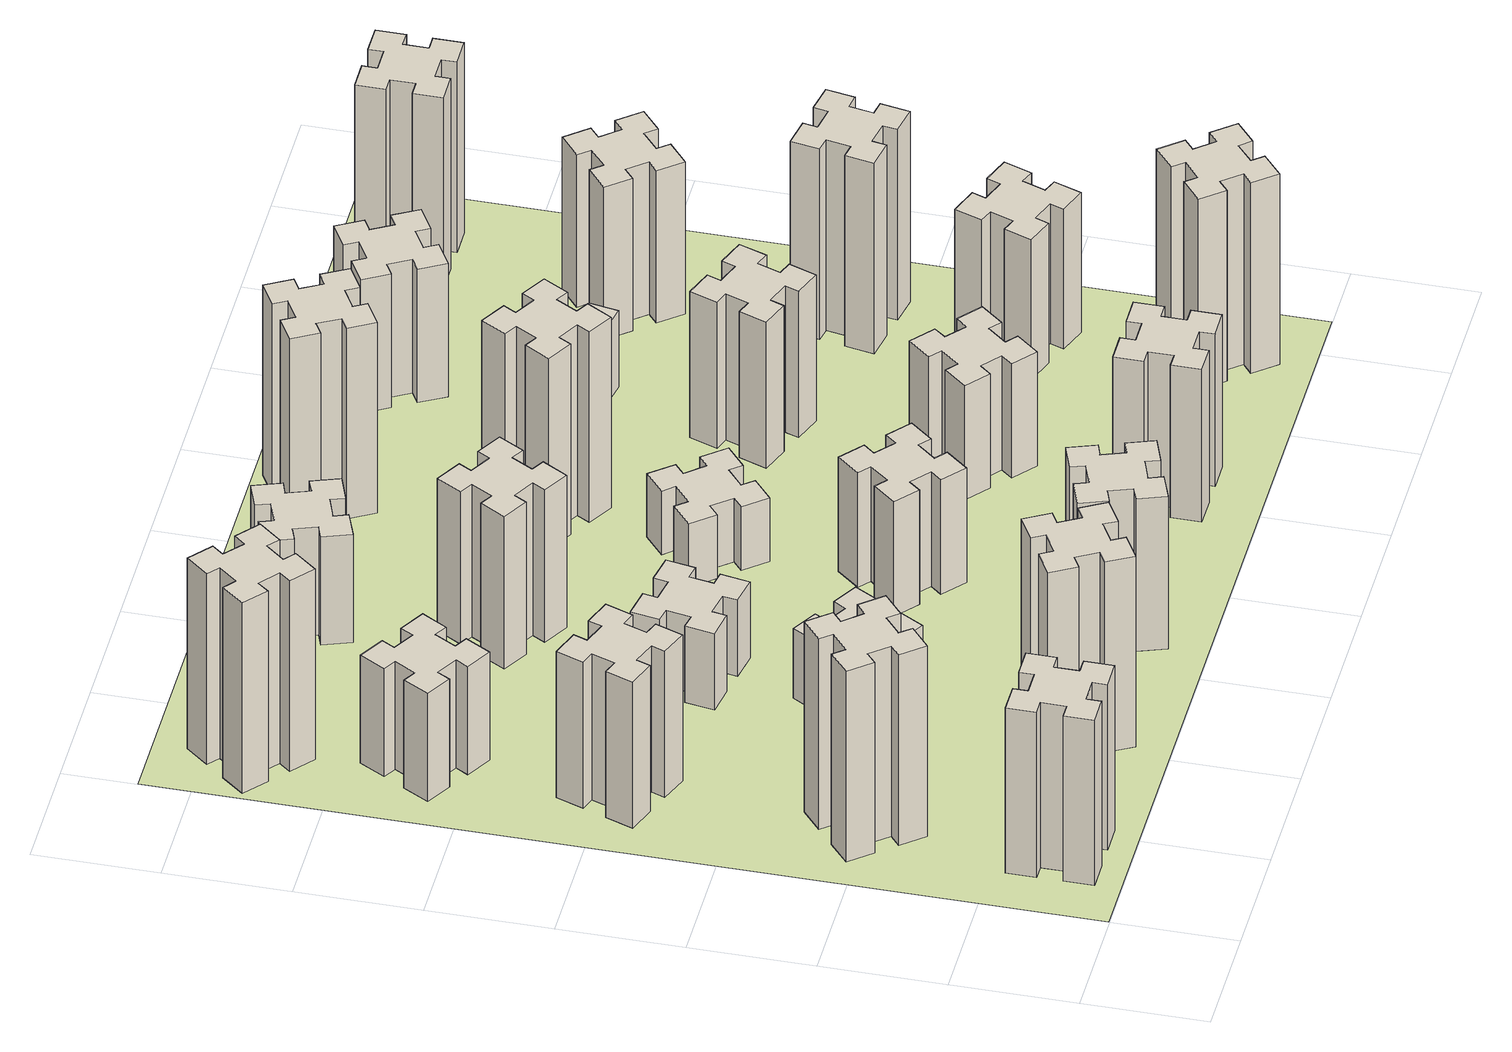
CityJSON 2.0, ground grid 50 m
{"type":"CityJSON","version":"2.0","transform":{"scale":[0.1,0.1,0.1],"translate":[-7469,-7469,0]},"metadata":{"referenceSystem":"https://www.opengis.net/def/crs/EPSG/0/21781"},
"CityObjects":{
"building1":{"type":"Building","attributes":{"class":"1000","function":"1000","usage":"1000","yearOfConstruction":2016,"roofType":"1000","measuredHeight":78,"storeysAboveGround":30,"storeysBelowGround":0},"geometry":[{"type":"Solid","lod":"1","boundaries":[[[[0,1,2,3,4,5,6,7,8,9,10,11,12,13,14,15,16,17,18,19]],[[17,16,20,21]],[[16,15,22,20]],[[15,14,23,22]],[[14,13,24,23]],[[13,12,25,24]],[[12,11,26,25]],[[11,10,27,26]],[[10,9,28,27]],[[9,8,29,28]],[[8,7,30,29]],[[7,6,31,30]],[[6,5,32,31]],[[5,4,33,32]],[[4,3,34,33]],[[3,2,35,34]],[[2,1,36,35]],[[1,0,37,36]],[[0,19,38,37]],[[19,18,39,38]],[[18,17,21,39]],[[24,25,26,27,28,29,30,31,32,33,34,35,36,37,38,39,21,20,22,23]]]]}]},
"building2":{"type":"Building","attributes":{"class":"1000","function":"1000","usage":"1000","yearOfConstruction":2016,"roofType":"1000","measuredHeight":90,"storeysAboveGround":30,"storeysBelowGround":0},"geometry":[{"type":"Solid","lod":"1","boundaries":[[[[40,41,42,43,44,45,46,47,48,49,50,51,52,53,54,55,56,57,58,59]],[[57,56,60,61]],[[56,55,62,60]],[[55,54,63,62]],[[54,53,64,63]],[[53,52,65,64]],[[52,51,66,65]],[[51,50,67,66]],[[50,49,68,67]],[[49,48,69,68]],[[48,47,70,69]],[[47,46,71,70]],[[46,45,72,71]],[[45,44,73,72]],[[44,43,74,73]],[[43,42,75,74]],[[42,41,76,75]],[[41,40,77,76]],[[40,59,78,77]],[[59,58,79,78]],[[58,57,61,79]],[[64,65,66,67,68,69,70,71,72,73,74,75,76,77,78,79,61,60,62,63]]]]}]},
"building3":{"type":"Building","attributes":{"class":"1000","function":"1000","usage":"1000","yearOfConstruction":2016,"roofType":"1000","measuredHeight":69,"storeysAboveGround":30,"storeysBelowGround":0},"geometry":[{"type":"Solid","lod":"1","boundaries":[[[[80,81,82,83,84,85,86,87,88,89,90,91,92,93,94,95,96,97,98,99]],[[97,96,100,101]],[[96,95,102,100]],[[95,94,103,102]],[[94,93,104,103]],[[93,92,105,104]],[[92,91,106,105]],[[91,90,107,106]],[[90,89,108,107]],[[89,88,109,108]],[[88,87,110,109]],[[87,86,111,110]],[[86,85,112,111]],[[85,84,113,112]],[[84,83,114,113]],[[83,82,115,114]],[[82,81,116,115]],[[81,80,117,116]],[[80,99,118,117]],[[99,98,119,118]],[[98,97,101,119]],[[104,105,106,107,108,109,110,111,112,113,114,115,116,117,118,119,101,100,102,103]]]]}]},
"building4":{"type":"Building","attributes":{"class":"1000","function":"1000","usage":"1000","yearOfConstruction":2016,"roofType":"1000","measuredHeight":51,"storeysAboveGround":30,"storeysBelowGround":0},"geometry":[{"type":"Solid","lod":"1","boundaries":[[[[120,121,122,123,124,125,126,127,128,129,130,131,132,133,134,135,136,137,138,139]],[[137,136,140,141]],[[136,135,142,140]],[[135,134,143,142]],[[134,133,144,143]],[[133,132,145,144]],[[132,131,146,145]],[[131,130,147,146]],[[130,129,148,147]],[[129,128,149,148]],[[128,127,150,149]],[[127,126,151,150]],[[126,125,152,151]],[[125,124,153,152]],[[124,123,154,153]],[[123,122,155,154]],[[122,121,156,155]],[[121,120,157,156]],[[120,139,158,157]],[[139,138,159,158]],[[138,137,141,159]],[[144,145,146,147,148,149,150,151,152,153,154,155,156,157,158,159,141,140,142,143]]]]}]},
"building5":{"type":"Building","attributes":{"class":"1000","function":"1000","usage":"1000","yearOfConstruction":2016,"roofType":"1000","measuredHeight":90,"storeysAboveGround":30,"storeysBelowGround":0},"geometry":[{"type":"Solid","lod":"1","boundaries":[[[[160,161,162,163,164,165,166,167,168,169,170,171,172,173,174,175,176,177,178,179]],[[177,176,180,181]],[[176,175,182,180]],[[175,174,183,182]],[[174,173,184,183]],[[173,172,185,184]],[[172,171,186,185]],[[171,170,187,186]],[[170,169,188,187]],[[169,168,189,188]],[[168,167,190,189]],[[167,166,191,190]],[[166,165,192,191]],[[165,164,193,192]],[[164,163,194,193]],[[163,162,195,194]],[[162,161,196,195]],[[161,160,197,196]],[[160,179,198,197]],[[179,178,199,198]],[[178,177,181,199]],[[184,185,186,187,188,189,190,191,192,193,194,195,196,197,198,199,181,180,182,183]]]]}]},
"building6":{"type":"Building","attributes":{"class":"1000","function":"1000","usage":"1000","yearOfConstruction":2016,"roofType":"1000","measuredHeight":90,"storeysAboveGround":30,"storeysBelowGround":0},"geometry":[{"type":"Solid","lod":"1","boundaries":[[[[200,201,202,203,204,205,206,207,208,209,210,211,212,213,214,215,216,217,218,219]],[[217,216,220,221]],[[216,215,222,220]],[[215,214,223,222]],[[214,213,224,223]],[[213,212,225,224]],[[212,211,226,225]],[[211,210,227,226]],[[210,209,228,227]],[[209,208,229,228]],[[208,207,230,229]],[[207,206,231,230]],[[206,205,232,231]],[[205,204,233,232]],[[204,203,234,233]],[[203,202,235,234]],[[202,201,236,235]],[[201,200,237,236]],[[200,219,238,237]],[[219,218,239,238]],[[218,217,221,239]],[[224,225,226,227,228,229,230,231,232,233,234,235,236,237,238,239,221,220,222,223]]]]}]},
"building7":{"type":"Building","attributes":{"class":"1000","function":"1000","usage":"1000","yearOfConstruction":2016,"roofType":"1000","measuredHeight":33,"storeysAboveGround":30,"storeysBelowGround":0},"geometry":[{"type":"Solid","lod":"1","boundaries":[[[[240,241,242,243,244,245,246,247,248,249,250,251,252,253,254,255,256,257,258,259]],[[257,256,260,261]],[[256,255,262,260]],[[255,254,263,262]],[[254,253,264,263]],[[253,252,265,264]],[[252,251,266,265]],[[251,250,267,266]],[[250,249,268,267]],[[249,248,269,268]],[[248,247,270,269]],[[247,246,271,270]],[[246,245,272,271]],[[245,244,273,272]],[[244,243,274,273]],[[243,242,275,274]],[[242,241,276,275]],[[241,240,277,276]],[[240,259,278,277]],[[259,258,279,278]],[[258,257,261,279]],[[264,265,266,267,268,269,270,271,272,273,274,275,276,277,278,279,261,260,262,263]]]]}]},
"building8":{"type":"Building","attributes":{"class":"1000","function":"1000","usage":"1000","yearOfConstruction":2016,"roofType":"1000","measuredHeight":36,"storeysAboveGround":30,"storeysBelowGround":0},"geometry":[{"type":"Solid","lod":"1","boundaries":[[[[280,281,282,283,284,285,286,287,288,289,290,291,292,293,294,295,296,297,298,299]],[[297,296,300,301]],[[296,295,302,300]],[[295,294,303,302]],[[294,293,304,303]],[[293,292,305,304]],[[292,291,306,305]],[[291,290,307,306]],[[290,289,308,307]],[[289,288,309,308]],[[288,287,310,309]],[[287,286,311,310]],[[286,285,312,311]],[[285,284,313,312]],[[284,283,314,313]],[[283,282,315,314]],[[282,281,316,315]],[[281,280,317,316]],[[280,299,318,317]],[[299,298,319,318]],[[298,297,301,319]],[[304,305,306,307,308,309,310,311,312,313,314,315,316,317,318,319,301,300,302,303]]]]}]},
"building9":{"type":"Building","attributes":{"class":"1000","function":"1000","usage":"1000","yearOfConstruction":2016,"roofType":"1000","measuredHeight":72,"storeysAboveGround":30,"storeysBelowGround":0},"geometry":[{"type":"Solid","lod":"1","boundaries":[[[[320,321,322,323,324,325,326,327,328,329,330,331,332,333,334,335,336,337,338,339]],[[337,336,340,341]],[[336,335,342,340]],[[335,334,343,342]],[[334,333,344,343]],[[333,332,345,344]],[[332,331,346,345]],[[331,330,347,346]],[[330,329,348,347]],[[329,328,349,348]],[[328,327,350,349]],[[327,326,351,350]],[[326,325,352,351]],[[325,324,353,352]],[[324,323,354,353]],[[323,322,355,354]],[[322,321,356,355]],[[321,320,357,356]],[[320,339,358,357]],[[339,338,359,358]],[[338,337,341,359]],[[344,345,346,347,348,349,350,351,352,353,354,355,356,357,358,359,341,340,342,343]]]]}]},
"building10":{"type":"Building","attributes":{"class":"1000","function":"1000","usage":"1000","yearOfConstruction":2016,"roofType":"1000","measuredHeight":72,"storeysAboveGround":30,"storeysBelowGround":0},"geometry":[{"type":"Solid","lod":"1","boundaries":[[[[360,361,362,363,364,365,366,367,368,369,370,371,372,373,374,375,376,377,378,379]],[[377,376,380,381]],[[376,375,382,380]],[[375,374,383,382]],[[374,373,384,383]],[[373,372,385,384]],[[372,371,386,385]],[[371,370,387,386]],[[370,369,388,387]],[[369,368,389,388]],[[368,367,390,389]],[[367,366,391,390]],[[366,365,392,391]],[[365,364,393,392]],[[364,363,394,393]],[[363,362,395,394]],[[362,361,396,395]],[[361,360,397,396]],[[360,379,398,397]],[[379,378,399,398]],[[378,377,381,399]],[[384,385,386,387,388,389,390,391,392,393,394,395,396,397,398,399,381,380,382,383]]]]}]},
"building11":{"type":"Building","attributes":{"class":"1000","function":"1000","usage":"1000","yearOfConstruction":2016,"roofType":"1000","measuredHeight":51,"storeysAboveGround":30,"storeysBelowGround":0},"geometry":[{"type":"Solid","lod":"1","boundaries":[[[[400,401,402,403,404,405,406,407,408,409,410,411,412,413,414,415,416,417,418,419]],[[417,416,420,421]],[[416,415,422,420]],[[415,414,423,422]],[[414,413,424,423]],[[413,412,425,424]],[[412,411,426,425]],[[411,410,427,426]],[[410,409,428,427]],[[409,408,429,428]],[[408,407,430,429]],[[407,406,431,430]],[[406,405,432,431]],[[405,404,433,432]],[[404,403,434,433]],[[403,402,435,434]],[[402,401,436,435]],[[401,400,437,436]],[[400,419,438,437]],[[419,418,439,438]],[[418,417,421,439]],[[424,425,426,427,428,429,430,431,432,433,434,435,436,437,438,439,421,420,422,423]]]]}]},
"building12":{"type":"Building","attributes":{"class":"1000","function":"1000","usage":"1000","yearOfConstruction":2016,"roofType":"1000","measuredHeight":54,"storeysAboveGround":30,"storeysBelowGround":0},"geometry":[{"type":"Solid","lod":"1","boundaries":[[[[440,441,442,443,444,445,446,447,448,449,450,451,452,453,454,455,456,457,458,459]],[[457,456,460,461]],[[456,455,462,460]],[[455,454,463,462]],[[454,453,464,463]],[[453,452,465,464]],[[452,451,466,465]],[[451,450,467,466]],[[450,449,468,467]],[[449,448,469,468]],[[448,447,470,469]],[[447,446,471,470]],[[446,445,472,471]],[[445,444,473,472]],[[444,443,474,473]],[[443,442,475,474]],[[442,441,476,475]],[[441,440,477,476]],[[440,459,478,477]],[[459,458,479,478]],[[458,457,461,479]],[[464,465,466,467,468,469,470,471,472,473,474,475,476,477,478,479,461,460,462,463]]]]}]},
"building13":{"type":"Building","attributes":{"class":"1000","function":"1000","usage":"1000","yearOfConstruction":2016,"roofType":"1000","measuredHeight":30,"storeysAboveGround":30,"storeysBelowGround":0},"geometry":[{"type":"Solid","lod":"1","boundaries":[[[[480,481,482,483,484,485,486,487,488,489,490,491,492,493,494,495,496,497,498,499]],[[497,496,500,501]],[[496,495,502,500]],[[495,494,503,502]],[[494,493,504,503]],[[493,492,505,504]],[[492,491,506,505]],[[491,490,507,506]],[[490,489,508,507]],[[489,488,509,508]],[[488,487,510,509]],[[487,486,511,510]],[[486,485,512,511]],[[485,484,513,512]],[[484,483,514,513]],[[483,482,515,514]],[[482,481,516,515]],[[481,480,517,516]],[[480,499,518,517]],[[499,498,519,518]],[[498,497,501,519]],[[504,505,506,507,508,509,510,511,512,513,514,515,516,517,518,519,501,500,502,503]]]]}]},
"building14":{"type":"Building","attributes":{"class":"1000","function":"1000","usage":"1000","yearOfConstruction":2016,"roofType":"1000","measuredHeight":72,"storeysAboveGround":30,"storeysBelowGround":0},"geometry":[{"type":"Solid","lod":"1","boundaries":[[[[520,521,522,523,524,525,526,527,528,529,530,531,532,533,534,535,536,537,538,539]],[[537,536,540,541]],[[536,535,542,540]],[[535,534,543,542]],[[534,533,544,543]],[[533,532,545,544]],[[532,531,546,545]],[[531,530,547,546]],[[530,529,548,547]],[[529,528,549,548]],[[528,527,550,549]],[[527,526,551,550]],[[526,525,552,551]],[[525,524,553,552]],[[524,523,554,553]],[[523,522,555,554]],[[522,521,556,555]],[[521,520,557,556]],[[520,539,558,557]],[[539,538,559,558]],[[538,537,541,559]],[[544,545,546,547,548,549,550,551,552,553,554,555,556,557,558,559,541,540,542,543]]]]}]},
"building15":{"type":"Building","attributes":{"class":"1000","function":"1000","usage":"1000","yearOfConstruction":2016,"roofType":"1000","measuredHeight":90,"storeysAboveGround":30,"storeysBelowGround":0},"geometry":[{"type":"Solid","lod":"1","boundaries":[[[[560,561,562,563,564,565,566,567,568,569,570,571,572,573,574,575,576,577,578,579]],[[577,576,580,581]],[[576,575,582,580]],[[575,574,583,582]],[[574,573,584,583]],[[573,572,585,584]],[[572,571,586,585]],[[571,570,587,586]],[[570,569,588,587]],[[569,568,589,588]],[[568,567,590,589]],[[567,566,591,590]],[[566,565,592,591]],[[565,564,593,592]],[[564,563,594,593]],[[563,562,595,594]],[[562,561,596,595]],[[561,560,597,596]],[[560,579,598,597]],[[579,578,599,598]],[[578,577,581,599]],[[584,585,586,587,588,589,590,591,592,593,594,595,596,597,598,599,581,580,582,583]]]]}]},
"building16":{"type":"Building","attributes":{"class":"1000","function":"1000","usage":"1000","yearOfConstruction":2016,"roofType":"1000","measuredHeight":90,"storeysAboveGround":30,"storeysBelowGround":0},"geometry":[{"type":"Solid","lod":"1","boundaries":[[[[600,601,602,603,604,605,606,607,608,609,610,611,612,613,614,615,616,617,618,619]],[[617,616,620,621]],[[616,615,622,620]],[[615,614,623,622]],[[614,613,624,623]],[[613,612,625,624]],[[612,611,626,625]],[[611,610,627,626]],[[610,609,628,627]],[[609,608,629,628]],[[608,607,630,629]],[[607,606,631,630]],[[606,605,632,631]],[[605,604,633,632]],[[604,603,634,633]],[[603,602,635,634]],[[602,601,636,635]],[[601,600,637,636]],[[600,619,638,637]],[[619,618,639,638]],[[618,617,621,639]],[[624,625,626,627,628,629,630,631,632,633,634,635,636,637,638,639,621,620,622,623]]]]}]},
"building17":{"type":"Building","attributes":{"class":"1000","function":"1000","usage":"1000","yearOfConstruction":2016,"roofType":"1000","measuredHeight":54,"storeysAboveGround":30,"storeysBelowGround":0},"geometry":[{"type":"Solid","lod":"1","boundaries":[[[[640,641,642,643,644,645,646,647,648,649,650,651,652,653,654,655,656,657,658,659]],[[657,656,660,661]],[[656,655,662,660]],[[655,654,663,662]],[[654,653,664,663]],[[653,652,665,664]],[[652,651,666,665]],[[651,650,667,666]],[[650,649,668,667]],[[649,648,669,668]],[[648,647,670,669]],[[647,646,671,670]],[[646,645,672,671]],[[645,644,673,672]],[[644,643,674,673]],[[643,642,675,674]],[[642,641,676,675]],[[641,640,677,676]],[[640,659,678,677]],[[659,658,679,678]],[[658,657,661,679]],[[664,665,666,667,668,669,670,671,672,673,674,675,676,677,678,679,661,660,662,663]]]]}]},
"building18":{"type":"Building","attributes":{"class":"1000","function":"1000","usage":"1000","yearOfConstruction":2016,"roofType":"1000","measuredHeight":69,"storeysAboveGround":30,"storeysBelowGround":0},"geometry":[{"type":"Solid","lod":"1","boundaries":[[[[680,681,682,683,684,685,686,687,688,689,690,691,692,693,694,695,696,697,698,699]],[[697,696,700,701]],[[696,695,702,700]],[[695,694,703,702]],[[694,693,704,703]],[[693,692,705,704]],[[692,691,706,705]],[[691,690,707,706]],[[690,689,708,707]],[[689,688,709,708]],[[688,687,710,709]],[[687,686,711,710]],[[686,685,712,711]],[[685,684,713,712]],[[684,683,714,713]],[[683,682,715,714]],[[682,681,716,715]],[[681,680,717,716]],[[680,699,718,717]],[[699,698,719,718]],[[698,697,701,719]],[[704,705,706,707,708,709,710,711,712,713,714,715,716,717,718,719,701,700,702,703]]]]}]},
"building19":{"type":"Building","attributes":{"class":"1000","function":"1000","usage":"1000","yearOfConstruction":2016,"roofType":"1000","measuredHeight":36,"storeysAboveGround":30,"storeysBelowGround":0},"geometry":[{"type":"Solid","lod":"1","boundaries":[[[[720,721,722,723,724,725,726,727,728,729,730,731,732,733,734,735,736,737,738,739]],[[737,736,740,741]],[[736,735,742,740]],[[735,734,743,742]],[[734,733,744,743]],[[733,732,745,744]],[[732,731,746,745]],[[731,730,747,746]],[[730,729,748,747]],[[729,728,749,748]],[[728,727,750,749]],[[727,726,751,750]],[[726,725,752,751]],[[725,724,753,752]],[[724,723,754,753]],[[723,722,755,754]],[[722,721,756,755]],[[721,720,757,756]],[[720,739,758,757]],[[739,738,759,758]],[[738,737,741,759]],[[744,745,746,747,748,749,750,751,752,753,754,755,756,757,758,759,741,740,742,743]]]]}]},
"building20":{"type":"Building","attributes":{"class":"1000","function":"1000","usage":"1000","yearOfConstruction":2016,"roofType":"1000","measuredHeight":90,"storeysAboveGround":30,"storeysBelowGround":0},"geometry":[{"type":"Solid","lod":"1","boundaries":[[[[760,761,762,763,764,765,766,767,768,769,770,771,772,773,774,775,776,777,778,779]],[[777,776,780,781]],[[776,775,782,780]],[[775,774,783,782]],[[774,773,784,783]],[[773,772,785,784]],[[772,771,786,785]],[[771,770,787,786]],[[770,769,788,787]],[[769,768,789,788]],[[768,767,790,789]],[[767,766,791,790]],[[766,765,792,791]],[[765,764,793,792]],[[764,763,794,793]],[[763,762,795,794]],[[762,761,796,795]],[[761,760,797,796]],[[760,779,798,797]],[[779,778,799,798]],[[778,777,781,799]],[[784,785,786,787,788,789,790,791,792,793,794,795,796,797,798,799,781,780,782,783]]]]}]},
"building21":{"type":"Building","attributes":{"class":"1000","function":"1000","usage":"1000","yearOfConstruction":2016,"roofType":"1000","measuredHeight":63,"storeysAboveGround":30,"storeysBelowGround":0},"geometry":[{"type":"Solid","lod":"1","boundaries":[[[[800,801,802,803,804,805,806,807,808,809,810,811,812,813,814,815,816,817,818,819]],[[817,816,820,821]],[[816,815,822,820]],[[815,814,823,822]],[[814,813,824,823]],[[813,812,825,824]],[[812,811,826,825]],[[811,810,827,826]],[[810,809,828,827]],[[809,808,829,828]],[[808,807,830,829]],[[807,806,831,830]],[[806,805,832,831]],[[805,804,833,832]],[[804,803,834,833]],[[803,802,835,834]],[[802,801,836,835]],[[801,800,837,836]],[[800,819,838,837]],[[819,818,839,838]],[[818,817,821,839]],[[824,825,826,827,828,829,830,831,832,833,834,835,836,837,838,839,821,820,822,823]]]]}]},
"building22":{"type":"Building","attributes":{"class":"1000","function":"1000","usage":"1000","yearOfConstruction":2016,"roofType":"1000","measuredHeight":66,"storeysAboveGround":30,"storeysBelowGround":0},"geometry":[{"type":"Solid","lod":"1","boundaries":[[[[840,841,842,843,844,845,846,847,848,849,850,851,852,853,854,855,856,857,858,859]],[[857,856,860,861]],[[856,855,862,860]],[[855,854,863,862]],[[854,853,864,863]],[[853,852,865,864]],[[852,851,866,865]],[[851,850,867,866]],[[850,849,868,867]],[[849,848,869,868]],[[848,847,870,869]],[[847,846,871,870]],[[846,845,872,871]],[[845,844,873,872]],[[844,843,874,873]],[[843,842,875,874]],[[842,841,876,875]],[[841,840,877,876]],[[840,859,878,877]],[[859,858,879,878]],[[858,857,861,879]],[[864,865,866,867,868,869,870,871,872,873,874,875,876,877,878,879,861,860,862,863]]]]}]},
"building23":{"type":"Building","attributes":{"class":"1000","function":"1000","usage":"1000","yearOfConstruction":2016,"roofType":"1000","measuredHeight":90,"storeysAboveGround":30,"storeysBelowGround":0},"geometry":[{"type":"Solid","lod":"1","boundaries":[[[[880,881,882,883,884,885,886,887,888,889,890,891,892,893,894,895,896,897,898,899]],[[897,896,900,901]],[[896,895,902,900]],[[895,894,903,902]],[[894,893,904,903]],[[893,892,905,904]],[[892,891,906,905]],[[891,890,907,906]],[[890,889,908,907]],[[889,888,909,908]],[[888,887,910,909]],[[887,886,911,910]],[[886,885,912,911]],[[885,884,913,912]],[[884,883,914,913]],[[883,882,915,914]],[[882,881,916,915]],[[881,880,917,916]],[[880,899,918,917]],[[899,898,919,918]],[[898,897,901,919]],[[904,905,906,907,908,909,910,911,912,913,914,915,916,917,918,919,901,900,902,903]]]]}]},
"building24":{"type":"Building","attributes":{"class":"1000","function":"1000","usage":"1000","yearOfConstruction":2016,"roofType":"1000","measuredHeight":72,"storeysAboveGround":30,"storeysBelowGround":0},"geometry":[{"type":"Solid","lod":"1","boundaries":[[[[920,921,922,923,924,925,926,927,928,929,930,931,932,933,934,935,936,937,938,939]],[[937,936,940,941]],[[936,935,942,940]],[[935,934,943,942]],[[934,933,944,943]],[[933,932,945,944]],[[932,931,946,945]],[[931,930,947,946]],[[930,929,948,947]],[[929,928,949,948]],[[928,927,950,949]],[[927,926,951,950]],[[926,925,952,951]],[[925,924,953,952]],[[924,923,954,953]],[[923,922,955,954]],[[922,921,956,955]],[[921,920,957,956]],[[920,939,958,957]],[[939,938,959,958]],[[938,937,941,959]],[[944,945,946,947,948,949,950,951,952,953,954,955,956,957,958,959,941,940,942,943]]]]}]},
"building25":{"type":"Building","attributes":{"class":"1000","function":"1000","usage":"1000","yearOfConstruction":2016,"roofType":"1000","measuredHeight":90,"storeysAboveGround":30,"storeysBelowGround":0},"geometry":[{"type":"Solid","lod":"1","boundaries":[[[[960,961,962,963,964,965,966,967,968,969,970,971,972,973,974,975,976,977,978,979]],[[977,976,980,981]],[[976,975,982,980]],[[975,974,983,982]],[[974,973,984,983]],[[973,972,985,984]],[[972,971,986,985]],[[971,970,987,986]],[[970,969,988,987]],[[969,968,989,988]],[[968,967,990,989]],[[967,966,991,990]],[[966,965,992,991]],[[965,964,993,992]],[[964,963,994,993]],[[963,962,995,994]],[[962,961,996,995]],[[961,960,997,996]],[[960,979,998,997]],[[979,978,999,998]],[[978,977,981,999]],[[984,985,986,987,988,989,990,991,992,993,994,995,996,997,998,999,981,980,982,983]]]]}]},
"landuse1":{"type":"LandUse","attributes":{"name":"plot1","function":"1010"},"geometry":[{"type":"MultiSurface","lod":"1","boundaries":[[[1000,1001,1002,1003]]]}]}
},
"vertices":[
[265,325,0],[265,225,0],[205,225,0],[205,105,0],[325,105,0],[325,165,0],[425,165,0],[425,105,0],[545,105,0],[545,225,0],[485,225,0],[485,325,0],[545,325,0],[545,445,0],[425,445,0],[425,385,0],[325,385,0],[325,445,0],[205,445,0],[205,325,0],[325,385,780],[325,445,780],[425,385,780],[425,445,780],[545,445,780],[545,325,780],[485,325,780],[485,225,780],[545,225,780],[545,105,780],[425,105,780],[425,165,780],[325,165,780],[325,105,780],[205,105,780],[205,225,780],[265,225,780],[265,325,780],[205,325,780],[205,445,780],
[492,1048,0],[427,1124,0],[473,1163,0],[396,1255,0],[304,1178,0],[343,1132,0],[266,1067,0],[228,1113,0],[136,1036,0],[213,944,0],[259,983,0],[323,906,0],[277,868,0],[354,776,0],[446,853,0],[408,899,0],[484,963,0],[523,917,0],[615,994,0],[538,1086,0],[484,963,900],[523,917,900],[408,899,900],[446,853,900],[354,776,900],[277,868,900],[323,906,900],[259,983,900],[213,944,900],[136,1036,900],[228,1113,900],[266,1067,900],[343,1132,900],[304,1178,900],[396,1255,900],[473,1163,900],[427,1124,900],[492,1048,900],[538,1086,900],[615,994,900],
[291,1869,0],[385,1835,0],[364,1779,0],[477,1737,0],[518,1850,0],[462,1871,0],[496,1965,0],[552,1944,0],[593,2057,0],[480,2098,0],[460,2042,0],[366,2076,0],[387,2132,0],[274,2173,0],[233,2060,0],[289,2040,0],[255,1946,0],[199,1967,0],[157,1854,0],[270,1813,0],[255,1946,690],[199,1967,690],[289,2040,690],[233,2060,690],[274,2173,690],[387,2132,690],[366,2076,690],[460,2042,690],[480,2098,690],[593,2057,690],[552,1944,690],[496,1965,690],[462,1871,690],[518,1850,690],[477,1737,690],[364,1779,690],[385,1835,690],[291,1869,690],[270,1813,690],[157,1854,690],
[446,2597,0],[496,2684,0],[548,2654,0],[608,2758,0],[504,2818,0],[474,2766,0],[387,2816,0],[417,2868,0],[313,2928,0],[253,2824,0],[305,2794,0],[255,2707,0],[203,2737,0],[143,2633,0],[247,2573,0],[277,2625,0],[364,2575,0],[334,2523,0],[438,2463,0],[498,2567,0],[364,2575,510],[334,2523,510],[277,2625,510],[247,2573,510],[143,2633,510],[203,2737,510],[255,2707,510],[305,2794,510],[253,2824,510],[313,2928,510],[417,2868,510],[387,2816,510],[474,2766,510],[504,2818,510],[608,2758,510],[548,2654,510],[496,2684,510],[446,2597,510],[498,2567,510],[438,2463,510],
[1127,255,0],[1214,305,0],[1244,253,0],[1348,313,0],[1288,417,0],[1236,387,0],[1186,474,0],[1238,504,0],[1178,608,0],[1074,548,0],[1104,496,0],[1017,446,0],[987,498,0],[883,438,0],[943,334,0],[995,364,0],[1045,277,0],[993,247,0],[1053,143,0],[1157,203,0],[1045,277,900],[993,247,900],[995,364,900],[943,334,900],[883,438,900],[987,498,900],[1017,446,900],[1104,496,900],[1074,548,900],[1178,608,900],[1238,504,900],[1186,474,900],[1236,387,900],[1288,417,900],[1348,313,900],[1244,253,900],[1214,305,900],[1127,255,900],[1157,203,900],[1053,143,900],
[384,3387,0],[308,3452,0],[346,3498,0],[254,3575,0],[177,3483,0],[223,3444,0],[159,3368,0],[113,3406,0],[36,3314,0],[128,3237,0],[166,3283,0],[243,3219,0],[204,3173,0],[296,3096,0],[373,3188,0],[327,3226,0],[392,3303,0],[438,3264,0],[515,3356,0],[423,3433,0],[392,3303,900],[438,3264,900],[327,3226,900],[373,3188,900],[296,3096,900],[204,3173,900],[243,3219,900],[166,3283,900],[128,3237,900],[36,3314,900],[113,3406,900],[159,3368,900],[223,3444,900],[177,3483,900],[254,3575,900],[346,3498,900],[308,3452,900],[384,3387,900],[423,3433,900],[515,3356,900],
[1186,1117,0],[1236,1204,0],[1288,1174,0],[1348,1278,0],[1244,1338,0],[1214,1286,0],[1127,1336,0],[1157,1388,0],[1053,1448,0],[993,1344,0],[1045,1314,0],[995,1227,0],[943,1257,0],[883,1153,0],[987,1093,0],[1017,1145,0],[1104,1095,0],[1074,1043,0],[1178,983,0],[1238,1087,0],[1104,1095,330],[1074,1043,330],[1017,1145,330],[987,1093,330],[883,1153,330],[943,1257,330],[995,1227,330],[1045,1314,330],[993,1344,330],[1053,1448,330],[1157,1388,330],[1127,1336,330],[1214,1286,330],[1244,1338,330],[1348,1278,330],[1288,1174,330],[1236,1204,330],[1186,1117,330],[1238,1087,330],[1178,983,330],
[1047,1756,0],[1145,1738,0],[1135,1679,0],[1253,1658,0],[1274,1777,0],[1215,1787,0],[1232,1885,0],[1291,1875,0],[1312,1993,0],[1194,2014,0],[1184,1955,0],[1085,1972,0],[1096,2031,0],[977,2052,0],[957,1934,0],[1016,1924,0],[998,1825,0],[939,1836,0],[918,1717,0],[1037,1697,0],[998,1825,360],[939,1836,360],[1016,1924,360],[957,1934,360],[977,2052,360],[1096,2031,360],[1085,1972,360],[1184,1955,360],[1194,2014,360],[1312,1993,360],[1291,1875,360],[1232,1885,360],[1215,1787,360],[1274,1777,360],[1253,1658,360],[1135,1679,360],[1145,1738,360],[1047,1756,360],[1037,1697,360],[918,1717,360],
[1765,496,0],[1671,462,0],[1650,518,0],[1537,477,0],[1579,364,0],[1635,385,0],[1669,291,0],[1613,270,0],[1654,157,0],[1767,199,0],[1746,255,0],[1840,289,0],[1860,233,0],[1973,274,0],[1932,387,0],[1876,366,0],[1842,460,0],[1898,480,0],[1857,593,0],[1744,552,0],[1842,460,720],[1898,480,720],[1876,366,720],[1932,387,720],[1973,274,720],[1860,233,720],[1840,289,720],[1746,255,720],[1767,199,720],[1654,157,720],[1613,270,720],[1669,291,720],[1635,385,720],[1579,364,720],[1537,477,720],[1650,518,720],[1671,462,720],[1765,496,720],[1744,552,720],[1857,593,720],
[1314,2666,0],[1227,2716,0],[1257,2768,0],[1153,2828,0],[1093,2724,0],[1145,2694,0],[1095,2607,0],[1043,2637,0],[983,2533,0],[1087,2473,0],[1117,2525,0],[1204,2475,0],[1174,2423,0],[1278,2363,0],[1338,2467,0],[1286,2497,0],[1336,2584,0],[1388,2554,0],[1448,2658,0],[1344,2718,0],[1336,2584,720],[1388,2554,720],[1286,2497,720],[1338,2467,720],[1278,2363,720],[1174,2423,720],[1204,2475,720],[1117,2525,720],[1087,2473,720],[983,2533,720],[1043,2637,720],[1095,2607,720],[1145,2694,720],[1093,2724,720],[1153,2828,720],[1257,2768,720],[1227,2716,720],[1314,2666,720],[1344,2718,720],[1448,2658,720],
[1125,3456,0],[1031,3422,0],[1010,3478,0],[897,3437,0],[939,3324,0],[995,3345,0],[1029,3251,0],[973,3230,0],[1014,3117,0],[1127,3159,0],[1106,3215,0],[1200,3249,0],[1220,3193,0],[1333,3234,0],[1292,3347,0],[1236,3326,0],[1202,3420,0],[1258,3440,0],[1217,3553,0],[1104,3512,0],[1202,3420,510],[1258,3440,510],[1236,3326,510],[1292,3347,510],[1333,3234,510],[1220,3193,510],[1200,3249,510],[1106,3215,510],[1127,3159,510],[1014,3117,510],[973,3230,510],[1029,3251,510],[995,3345,510],[939,3324,510],[897,3437,510],[1010,3478,510],[1031,3422,510],[1125,3456,510],[1104,3512,510],[1217,3553,510],
[1746,1163,0],[1823,1099,0],[1784,1053,0],[1876,976,0],[1953,1068,0],[1907,1106,0],[1972,1183,0],[2018,1144,0],[2095,1236,0],[2003,1313,0],[1964,1267,0],[1888,1332,0],[1926,1378,0],[1834,1455,0],[1757,1363,0],[1803,1324,0],[1739,1248,0],[1693,1286,0],[1616,1194,0],[1708,1117,0],[1739,1248,540],[1693,1286,540],[1803,1324,540],[1757,1363,540],[1834,1455,540],[1926,1378,540],[1888,1332,540],[1964,1267,540],[2003,1313,540],[2095,1236,540],[2018,1144,540],[1972,1183,540],[1907,1106,540],[1953,1068,540],[1876,976,540],[1784,1053,540],[1823,1099,540],[1746,1163,540],[1708,1117,540],[1616,1194,540],
[1972,1988,0],[1907,2064,0],[1953,2103,0],[1876,2195,0],[1784,2118,0],[1823,2072,0],[1746,2007,0],[1708,2053,0],[1616,1976,0],[1693,1884,0],[1739,1923,0],[1803,1846,0],[1757,1808,0],[1834,1716,0],[1926,1793,0],[1888,1839,0],[1964,1903,0],[2003,1857,0],[2095,1934,0],[2018,2026,0],[1964,1903,300],[2003,1857,300],[1888,1839,300],[1926,1793,300],[1834,1716,300],[1757,1808,300],[1803,1846,300],[1739,1923,300],[1693,1884,300],[1616,1976,300],[1708,2053,300],[1746,2007,300],[1823,2072,300],[1784,2118,300],[1876,2195,300],[1953,2103,300],[1907,2064,300],[1972,1988,300],[2018,2026,300],[2095,1934,300],
[2705,325,0],[2705,425,0],[2765,425,0],[2765,545,0],[2645,545,0],[2645,485,0],[2545,485,0],[2545,545,0],[2425,545,0],[2425,425,0],[2485,425,0],[2485,325,0],[2425,325,0],[2425,205,0],[2545,205,0],[2545,265,0],[2645,265,0],[2645,205,0],[2765,205,0],[2765,325,0],[2645,265,720],[2645,205,720],[2545,265,720],[2545,205,720],[2425,205,720],[2425,325,720],[2485,325,720],[2485,425,720],[2425,425,720],[2425,545,720],[2545,545,720],[2545,485,720],[2645,485,720],[2645,545,720],[2765,545,720],[2765,425,720],[2705,425,720],[2705,325,720],[2765,325,720],[2765,205,720],
[2026,2497,0],[2076,2584,0],[2128,2554,0],[2188,2658,0],[2084,2718,0],[2054,2666,0],[1967,2716,0],[1997,2768,0],[1893,2828,0],[1833,2724,0],[1885,2694,0],[1835,2607,0],[1783,2637,0],[1723,2533,0],[1827,2473,0],[1857,2525,0],[1944,2475,0],[1914,2423,0],[2018,2363,0],[2078,2467,0],[1944,2475,900],[1914,2423,900],[1857,2525,900],[1827,2473,900],[1723,2533,900],[1783,2637,900],[1835,2607,900],[1885,2694,900],[1833,2724,900],[1893,2828,900],[1997,2768,900],[1967,2716,900],[2054,2666,900],[2084,2718,900],[2188,2658,900],[2128,2554,900],[2076,2584,900],[2026,2497,900],[2078,2467,900],[2018,2363,900],
[1844,3556,0],[1757,3506,0],[1727,3558,0],[1623,3498,0],[1683,3394,0],[1735,3424,0],[1785,3337,0],[1733,3307,0],[1793,3203,0],[1897,3263,0],[1867,3315,0],[1954,3365,0],[1984,3313,0],[2088,3373,0],[2028,3477,0],[1976,3447,0],[1926,3534,0],[1978,3564,0],[1918,3668,0],[1814,3608,0],[1926,3534,900],[1978,3564,900],[1976,3447,900],[2028,3477,900],[2088,3373,900],[1984,3313,900],[1954,3365,900],[1867,3315,900],[1897,3263,900],[1793,3203,900],[1733,3307,900],[1785,3337,900],[1735,3424,900],[1683,3394,900],[1623,3498,900],[1727,3558,900],[1757,3506,900],[1844,3556,900],[1814,3608,900],[1918,3668,900],
[2647,1006,0],[2712,1083,0],[2758,1044,0],[2835,1136,0],[2743,1213,0],[2704,1167,0],[2628,1232,0],[2666,1278,0],[2574,1355,0],[2497,1263,0],[2543,1224,0],[2479,1148,0],[2433,1186,0],[2356,1094,0],[2448,1017,0],[2486,1063,0],[2563,999,0],[2524,953,0],[2616,876,0],[2693,968,0],[2563,999,540],[2524,953,540],[2486,1063,540],[2448,1017,540],[2356,1094,540],[2433,1186,540],[2479,1148,540],[2543,1224,540],[2497,1263,540],[2574,1355,540],[2666,1278,540],[2628,1232,540],[2704,1167,540],[2743,1213,540],[2835,1136,540],[2758,1044,540],[2712,1083,540],[2647,1006,540],[2693,968,540],[2616,876,540],
[2682,1871,0],[2716,1965,0],[2772,1944,0],[2813,2057,0],[2700,2098,0],[2680,2042,0],[2586,2076,0],[2607,2132,0],[2494,2173,0],[2453,2060,0],[2509,2040,0],[2475,1946,0],[2419,1967,0],[2377,1854,0],[2490,1813,0],[2511,1869,0],[2605,1835,0],[2584,1779,0],[2697,1737,0],[2738,1850,0],[2605,1835,690],[2584,1779,690],[2511,1869,690],[2490,1813,690],[2377,1854,690],[2419,1967,690],[2475,1946,690],[2509,2040,690],[2453,2060,690],[2494,2173,690],[2607,2132,690],[2586,2076,690],[2680,2042,690],[2700,2098,690],[2813,2057,690],[2772,1944,690],[2716,1965,690],[2682,1871,690],[2738,1850,690],[2697,1737,690],
[2664,2795,0],[2565,2812,0],[2576,2871,0],[2457,2892,0],[2437,2774,0],[2496,2764,0],[2478,2665,0],[2419,2676,0],[2398,2557,0],[2517,2537,0],[2527,2596,0],[2625,2578,0],[2615,2519,0],[2733,2498,0],[2754,2617,0],[2695,2627,0],[2712,2725,0],[2771,2715,0],[2792,2833,0],[2674,2854,0],[2712,2725,360],[2771,2715,360],[2695,2627,360],[2754,2617,360],[2733,2498,360],[2615,2519,360],[2625,2578,360],[2527,2596,360],[2517,2537,360],[2398,2557,360],[2419,2676,360],[2478,2665,360],[2496,2764,360],[2437,2774,360],[2457,2892,360],[2576,2871,360],[2565,2812,360],[2664,2795,360],[2674,2854,360],[2792,2833,360],
[3468,259,0],[3544,323,0],[3583,277,0],[3675,354,0],[3598,446,0],[3552,408,0],[3487,484,0],[3533,523,0],[3456,615,0],[3364,538,0],[3403,492,0],[3326,427,0],[3288,473,0],[3196,396,0],[3273,304,0],[3319,343,0],[3383,266,0],[3337,228,0],[3414,136,0],[3506,213,0],[3383,266,900],[3337,228,900],[3319,343,900],[3273,304,900],[3196,396,900],[3288,473,900],[3326,427,900],[3403,492,900],[3364,538,900],[3456,615,900],[3533,523,900],[3487,484,900],[3552,408,900],[3598,446,900],[3675,354,900],[3583,277,900],[3544,323,900],[3468,259,900],[3506,213,900],[3414,136,900],
[2716,3347,0],[2666,3434,0],[2718,3464,0],[2658,3568,0],[2554,3508,0],[2584,3456,0],[2497,3406,0],[2467,3458,0],[2363,3398,0],[2423,3294,0],[2475,3324,0],[2525,3237,0],[2473,3207,0],[2533,3103,0],[2637,3163,0],[2607,3215,0],[2694,3265,0],[2724,3213,0],[2828,3273,0],[2768,3377,0],[2694,3265,630],[2724,3213,630],[2607,3215,630],[2637,3163,630],[2533,3103,630],[2473,3207,630],[2525,3237,630],[2475,3324,630],[2423,3294,630],[2363,3398,630],[2467,3458,630],[2497,3406,630],[2584,3456,630],[2554,3508,630],[2658,3568,630],[2718,3464,630],[2666,3434,630],[2716,3347,630],[2768,3377,630],[2828,3273,630],
[3251,1029,0],[3345,995,0],[3324,939,0],[3437,897,0],[3478,1010,0],[3422,1031,0],[3456,1125,0],[3512,1104,0],[3553,1217,0],[3440,1258,0],[3420,1202,0],[3326,1236,0],[3347,1292,0],[3234,1333,0],[3193,1220,0],[3249,1200,0],[3215,1106,0],[3159,1127,0],[3117,1014,0],[3230,973,0],[3215,1106,660],[3159,1127,660],[3249,1200,660],[3193,1220,660],[3234,1333,660],[3347,1292,660],[3326,1236,660],[3420,1202,660],[3440,1258,660],[3553,1217,660],[3512,1104,660],[3456,1125,660],[3422,1031,660],[3478,1010,660],[3437,897,660],[3324,939,660],[3345,995,660],[3251,1029,660],[3230,973,660],[3117,1014,660],
[3267,1656,0],[3365,1638,0],[3355,1579,0],[3473,1558,0],[3494,1677,0],[3435,1687,0],[3452,1785,0],[3511,1775,0],[3532,1893,0],[3414,1914,0],[3404,1855,0],[3305,1872,0],[3316,1931,0],[3197,1952,0],[3177,1834,0],[3236,1824,0],[3218,1725,0],[3159,1736,0],[3138,1617,0],[3257,1597,0],[3218,1725,900],[3159,1736,900],[3236,1824,900],[3177,1834,900],[3197,1952,900],[3316,1931,900],[3305,1872,900],[3404,1855,900],[3414,1914,900],[3532,1893,900],[3511,1775,900],[3452,1785,900],[3435,1687,900],[3494,1677,900],[3473,1558,900],[3355,1579,900],[3365,1638,900],[3267,1656,900],[3257,1597,900],[3138,1617,900],
[3119,2563,0],[3183,2486,0],[3137,2448,0],[3214,2356,0],[3306,2433,0],[3268,2479,0],[3344,2543,0],[3383,2497,0],[3475,2574,0],[3398,2666,0],[3352,2628,0],[3287,2704,0],[3333,2743,0],[3256,2835,0],[3164,2758,0],[3203,2712,0],[3126,2647,0],[3088,2693,0],[2996,2616,0],[3073,2524,0],[3126,2647,720],[3088,2693,720],[3203,2712,720],[3164,2758,720],[3256,2835,720],[3333,2743,720],[3287,2704,720],[3352,2628,720],[3398,2666,720],[3475,2574,720],[3383,2497,720],[3344,2543,720],[3268,2479,720],[3306,2433,720],[3214,2356,720],[3137,2448,720],[3183,2486,720],[3119,2563,720],[3073,2524,720],[2996,2616,720],
[3285,3325,0],[3385,3325,0],[3385,3265,0],[3505,3265,0],[3505,3385,0],[3445,3385,0],[3445,3485,0],[3505,3485,0],[3505,3605,0],[3385,3605,0],[3385,3545,0],[3285,3545,0],[3285,3605,0],[3165,3605,0],[3165,3485,0],[3225,3485,0],[3225,3385,0],[3165,3385,0],[3165,3265,0],[3285,3265,0],[3225,3385,900],[3165,3385,900],[3225,3485,900],[3165,3485,900],[3165,3605,900],[3285,3605,900],[3285,3545,900],[3385,3545,900],[3385,3605,900],[3505,3605,900],[3505,3485,900],[3445,3485,900],[3445,3385,900],[3505,3385,900],[3505,3265,900],[3385,3265,900],[3385,3325,900],[3285,3325,900],[3285,3265,900],[3165,3265,900],
[5,3705,0],[3705,3705,0],[3705,5,0],[5,5,0]
]}
